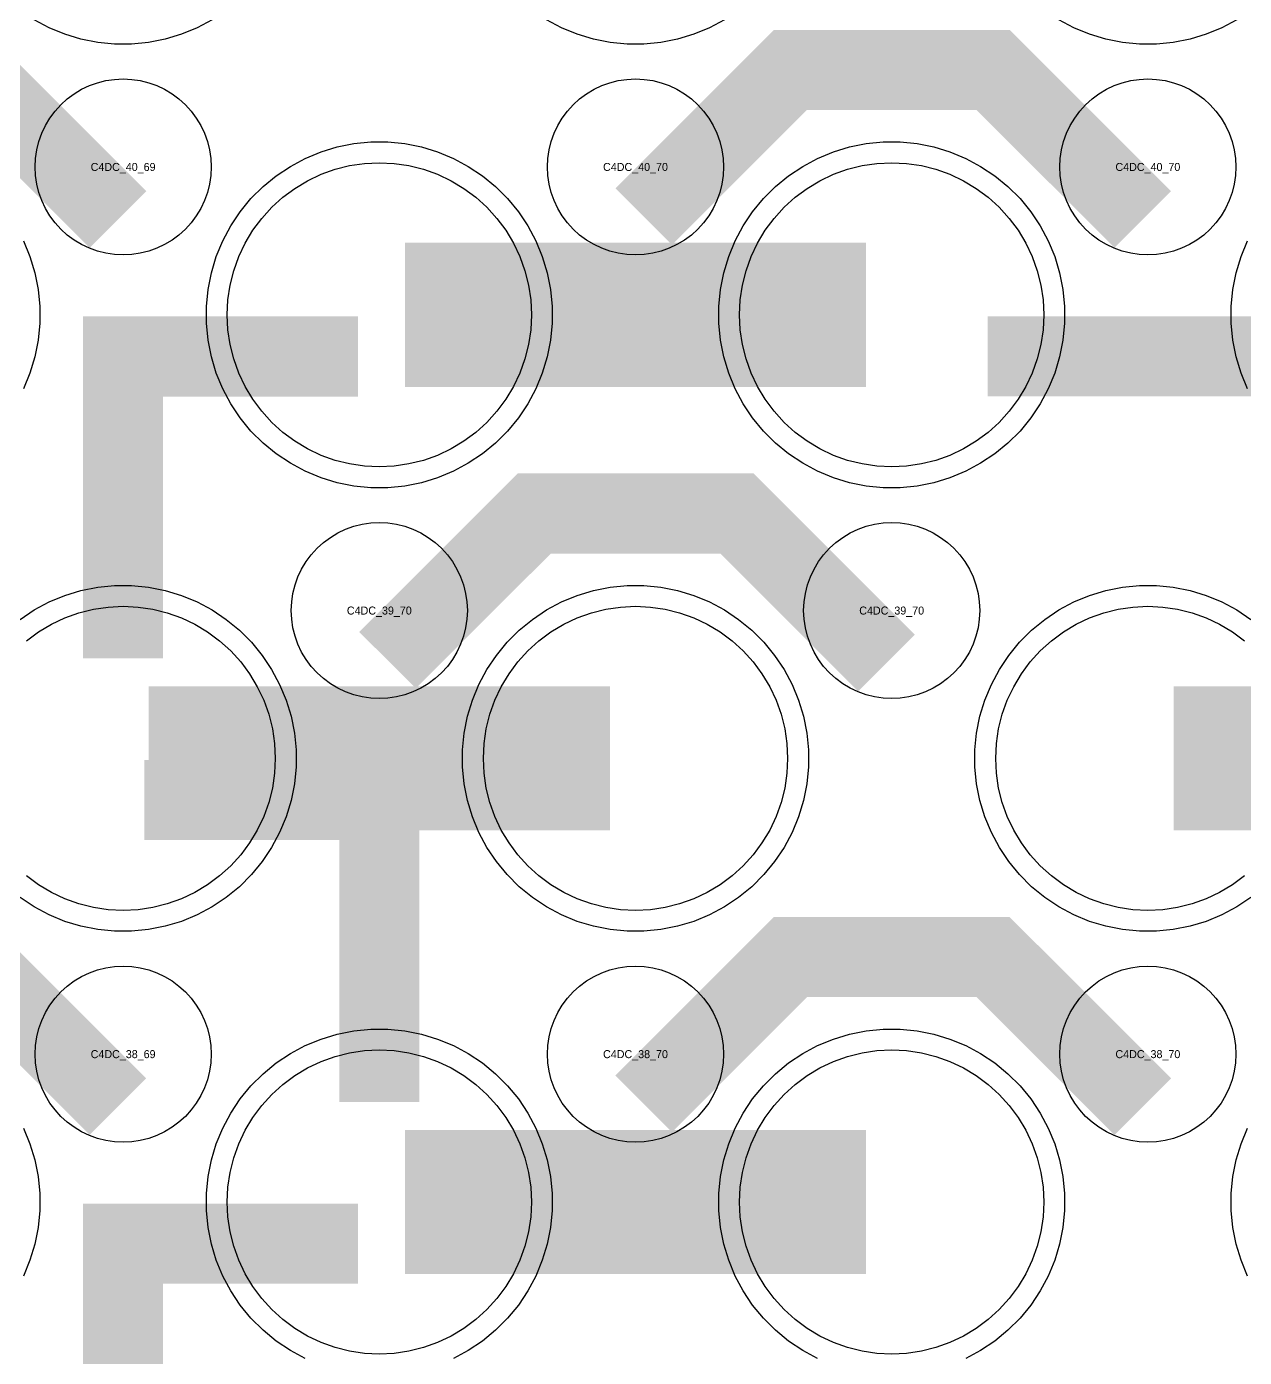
# Model space of a CAD drawing. Extents: x -11880 to 11880, y -14992 to 14992.
# Drawn here: x 10289.9 to 10670.1, y -9622.7 to -9207 of the extents above; entities that cross this region are included whole.
import ezdxf
from ezdxf.enums import TextEntityAlignment as Align

# ---------------------------------------------------------------- set-up
doc = ezdxf.new("R2010")
doc.units = 0
doc.header["$MEASUREMENT"] = 0
for name, color, linetype in [('GDS_775_DT_237', 138, 'CONTINUOUS'), ('RDL1_FS', 34, 'CONTINUOUS'), ('RDL_BS', 160, 'CONTINUOUS')]:
    doc.layers.add(name, color=color, linetype=linetype)

msp = doc.modelspace()

# ---------------------------------------------------------------- linework, layer by layer
at = {"layer": 'RDL1_FS'}
for points in [[(10400, -9344.509), (10395.343, -9344.28), (10390.732, -9343.596), (10386.209, -9342.464), (10381.819, -9340.892), (10377.605, -9338.9), (10373.605, -9336.502), (10369.86, -9333.724), (10366.406, -9330.594), (10363.276, -9327.14), (10360.498, -9323.395), (10358.1, -9319.395), (10356.108, -9315.181), (10354.536, -9310.791), (10353.404, -9306.268), (10352.72, -9301.657), (10352.491, -9297), (10352.72, -9292.343), (10353.404, -9287.732), (10354.536, -9283.209), (10356.108, -9278.819), (10358.1, -9274.605), (10360.498, -9270.605), (10363.276, -9266.86), (10366.406, -9263.406), (10369.86, -9260.276), (10373.605, -9257.498), (10377.605, -9255.1), (10381.819, -9253.108), (10386.209, -9251.536), (10390.732, -9250.404), (10395.343, -9249.72), (10400, -9249.491), (10404.657, -9249.72), (10409.268, -9250.404), (10413.791, -9251.536), (10418.181, -9253.108), (10422.395, -9255.1), (10426.395, -9257.498), (10430.14, -9260.276), (10433.594, -9263.406), (10436.724, -9266.86), (10439.502, -9270.605), (10441.9, -9274.605), (10443.892, -9278.819), (10445.464, -9283.209), (10446.596, -9287.732), (10447.28, -9292.343), (10447.509, -9297), (10447.28, -9301.657), (10446.596, -9306.268), (10445.464, -9310.791), (10443.892, -9315.181), (10441.9, -9319.395), (10439.502, -9323.395), (10436.724, -9327.14), (10433.594, -9330.594), (10430.14, -9333.724), (10426.395, -9336.502), (10422.395, -9338.9), (10418.181, -9340.892), (10413.791, -9342.464), (10409.268, -9343.596), (10404.657, -9344.28)], [(10560, -9344.509), (10555.343, -9344.28), (10550.732, -9343.596), (10546.209, -9342.464), (10541.819, -9340.892), (10537.605, -9338.9), (10533.605, -9336.502), (10529.86, -9333.724), (10526.406, -9330.594), (10523.276, -9327.14), (10520.498, -9323.395), (10518.1, -9319.395), (10516.108, -9315.181), (10514.536, -9310.791), (10513.404, -9306.268), (10512.72, -9301.657), (10512.491, -9297), (10512.72, -9292.343), (10513.404, -9287.732), (10514.536, -9283.209), (10516.108, -9278.819), (10518.1, -9274.605), (10520.498, -9270.605), (10523.276, -9266.86), (10526.406, -9263.406), (10529.86, -9260.276), (10533.605, -9257.498), (10537.605, -9255.1), (10541.819, -9253.108), (10546.209, -9251.536), (10550.732, -9250.404), (10555.343, -9249.72), (10560, -9249.491), (10564.657, -9249.72), (10569.268, -9250.404), (10573.791, -9251.536), (10578.181, -9253.108), (10582.395, -9255.1), (10586.395, -9257.498), (10590.14, -9260.276), (10593.594, -9263.406), (10596.724, -9266.86), (10599.502, -9270.605), (10601.9, -9274.605), (10603.892, -9278.819), (10605.464, -9283.209), (10606.596, -9287.732), (10607.28, -9292.343), (10607.509, -9297), (10607.28, -9301.657), (10606.596, -9306.268), (10605.464, -9310.791), (10603.892, -9315.181), (10601.9, -9319.395), (10599.502, -9323.395), (10596.724, -9327.14), (10593.594, -9330.594), (10590.14, -9333.724), (10586.395, -9336.502), (10582.395, -9338.9), (10578.181, -9340.892), (10573.791, -9342.464), (10569.268, -9343.596), (10564.657, -9344.28)], [(10480, -9483.074), (10475.343, -9482.845), (10470.732, -9482.161), (10466.209, -9481.029), (10461.819, -9479.457), (10457.605, -9477.465), (10453.605, -9475.067), (10449.86, -9472.289), (10446.406, -9469.159), (10443.276, -9465.705), (10440.498, -9461.96), (10438.1, -9457.96), (10436.108, -9453.746), (10434.536, -9449.356), (10433.404, -9444.833), (10432.72, -9440.222), (10432.491, -9435.565), (10432.72, -9430.908), (10433.404, -9426.297), (10434.536, -9421.774), (10436.108, -9417.384), (10438.1, -9413.17), (10440.498, -9409.17), (10443.276, -9405.425), (10446.406, -9401.971), (10449.86, -9398.841), (10453.605, -9396.063), (10457.605, -9393.665), (10461.819, -9391.673), (10466.209, -9390.101), (10470.732, -9388.969), (10475.343, -9388.285), (10480, -9388.056), (10484.657, -9388.285), (10489.268, -9388.969), (10493.791, -9390.101), (10498.181, -9391.673), (10502.395, -9393.665), (10506.395, -9396.063), (10510.14, -9398.841), (10513.594, -9401.971), (10516.724, -9405.425), (10519.502, -9409.17), (10521.9, -9413.17), (10523.892, -9417.384), (10525.464, -9421.774), (10526.596, -9426.297), (10527.28, -9430.908), (10527.509, -9435.565), (10527.28, -9440.222), (10526.596, -9444.833), (10525.464, -9449.356), (10523.892, -9453.746), (10521.9, -9457.96), (10519.502, -9461.96), (10516.724, -9465.705), (10513.594, -9469.159), (10510.14, -9472.289), (10506.395, -9475.067), (10502.395, -9477.465), (10498.181, -9479.457), (10493.791, -9481.029), (10489.268, -9482.161), (10484.657, -9482.845)], [(10400, -9621.639), (10395.343, -9621.41), (10390.732, -9620.726), (10386.209, -9619.594), (10381.819, -9618.022), (10377.605, -9616.03), (10373.605, -9613.632), (10369.86, -9610.854), (10366.406, -9607.724), (10363.276, -9604.27), (10360.498, -9600.525), (10358.1, -9596.525), (10356.108, -9592.311), (10354.536, -9587.921), (10353.404, -9583.398), (10352.72, -9578.787), (10352.491, -9574.13), (10352.72, -9569.473), (10353.404, -9564.862), (10354.536, -9560.339), (10356.108, -9555.949), (10358.1, -9551.735), (10360.498, -9547.735), (10363.276, -9543.99), (10366.406, -9540.536), (10369.86, -9537.406), (10373.605, -9534.628), (10377.605, -9532.23), (10381.819, -9530.238), (10386.209, -9528.666), (10390.732, -9527.534), (10395.343, -9526.85), (10400, -9526.621), (10404.657, -9526.85), (10409.268, -9527.534), (10413.791, -9528.666), (10418.181, -9530.238), (10422.395, -9532.23), (10426.395, -9534.628), (10430.14, -9537.406), (10433.594, -9540.536), (10436.724, -9543.99), (10439.502, -9547.735), (10441.9, -9551.735), (10443.892, -9555.949), (10445.464, -9560.339), (10446.596, -9564.862), (10447.28, -9569.473), (10447.509, -9574.13), (10447.28, -9578.787), (10446.596, -9583.398), (10445.464, -9587.921), (10443.892, -9592.311), (10441.9, -9596.525), (10439.502, -9600.525), (10436.724, -9604.27), (10433.594, -9607.724), (10430.14, -9610.854), (10426.395, -9613.632), (10422.395, -9616.03), (10418.181, -9618.022), (10413.791, -9619.594), (10409.268, -9620.726), (10404.657, -9621.41)], [(10560, -9621.639), (10555.343, -9621.41), (10550.732, -9620.726), (10546.209, -9619.594), (10541.819, -9618.022), (10537.605, -9616.03), (10533.605, -9613.632), (10529.86, -9610.854), (10526.406, -9607.724), (10523.276, -9604.27), (10520.498, -9600.525), (10518.1, -9596.525), (10516.108, -9592.311), (10514.536, -9587.921), (10513.404, -9583.398), (10512.72, -9578.787), (10512.491, -9574.13), (10512.72, -9569.473), (10513.404, -9564.862), (10514.536, -9560.339), (10516.108, -9555.949), (10518.1, -9551.735), (10520.498, -9547.735), (10523.276, -9543.99), (10526.406, -9540.536), (10529.86, -9537.406), (10533.605, -9534.628), (10537.605, -9532.23), (10541.819, -9530.238), (10546.209, -9528.666), (10550.732, -9527.534), (10555.343, -9526.85), (10560, -9526.621), (10564.657, -9526.85), (10569.268, -9527.534), (10573.791, -9528.666), (10578.181, -9530.238), (10582.395, -9532.23), (10586.395, -9534.628), (10590.14, -9537.406), (10593.594, -9540.536), (10596.724, -9543.99), (10599.502, -9547.735), (10601.9, -9551.735), (10603.892, -9555.949), (10605.464, -9560.339), (10606.596, -9564.862), (10607.28, -9569.473), (10607.509, -9574.13), (10607.28, -9578.787), (10606.596, -9583.398), (10605.464, -9587.921), (10603.892, -9592.311), (10601.9, -9596.525), (10599.502, -9600.525), (10596.724, -9604.27), (10593.594, -9607.724), (10590.14, -9610.854), (10586.395, -9613.632), (10582.395, -9616.03), (10578.181, -9618.022), (10573.791, -9619.594), (10569.268, -9620.726), (10564.657, -9621.41)]]:
    msp.add_lwpolyline(points, close=True, dxfattribs=at)
for points in [[(10408.002, -9297, 45, 45, 0), (10480.002, -9297, 45, 45, 0)], [(10480.002, -9297, 45, 45, 0), (10552.002, -9297, 45, 45, 0)], [(10328.002, -9435.565, 45, 45, 0), (10400.002, -9435.565, 45, 45, 0)], [(10400.002, -9435.565, 45, 45, 0), (10472.002, -9435.565, 45, 45, 0)], [(10408.002, -9574.13, 45, 45, 0), (10480.002, -9574.13, 45, 45, 0)], [(10480.002, -9574.13, 45, 45, 0), (10552.002, -9574.13, 45, 45, 0)]]:
    msp.add_lwpolyline(points, format="xyseb", dxfattribs=at)
msp.add_lwpolyline([(10289.86, -9398.841), (10293.605, -9396.063), (10297.605, -9393.665), (10301.819, -9391.673), (10306.209, -9390.101), (10310.732, -9388.969), (10315.343, -9388.285), (10320, -9388.056), (10324.657, -9388.285), (10329.268, -9388.969), (10333.791, -9390.101), (10338.181, -9391.673), (10342.395, -9393.665), (10346.395, -9396.063), (10350.14, -9398.841), (10353.594, -9401.971), (10356.724, -9405.425), (10359.502, -9409.17), (10361.9, -9413.17), (10363.892, -9417.384), (10365.464, -9421.774), (10366.596, -9426.297), (10367.28, -9430.908), (10367.509, -9435.565), (10367.28, -9440.222), (10366.596, -9444.833), (10365.464, -9449.356), (10363.892, -9453.746), (10361.9, -9457.96), (10359.502, -9461.96), (10356.724, -9465.705), (10353.594, -9469.159), (10350.14, -9472.289), (10346.395, -9475.067), (10342.395, -9477.465), (10338.181, -9479.457), (10333.791, -9481.029), (10329.268, -9482.161), (10324.657, -9482.845), (10320, -9483.074), (10315.343, -9482.845), (10310.732, -9482.161), (10306.209, -9481.029), (10301.819, -9479.457), (10297.605, -9477.465), (10293.605, -9475.067), (10289.86, -9472.289)], dxfattribs=at)
at = {"layer": 'RDL1_FS', "color": 241, "true_color": 0xf7abae}
msp.add_lwpolyline([(10670.14, -9472.289), (10666.395, -9475.067), (10662.395, -9477.465), (10658.181, -9479.457), (10653.791, -9481.029), (10649.268, -9482.161), (10644.657, -9482.845), (10640, -9483.074), (10635.343, -9482.845), (10630.732, -9482.161), (10626.209, -9481.029), (10621.819, -9479.457), (10617.605, -9477.465), (10613.605, -9475.067), (10609.86, -9472.289), (10606.406, -9469.159), (10603.276, -9465.705), (10600.498, -9461.96), (10598.1, -9457.96), (10596.108, -9453.746), (10594.536, -9449.356), (10593.404, -9444.833), (10592.72, -9440.222), (10592.491, -9435.565), (10592.72, -9430.908), (10593.404, -9426.297), (10594.536, -9421.774), (10596.108, -9417.384), (10598.1, -9413.17), (10600.498, -9409.17), (10603.276, -9405.425), (10606.406, -9401.971), (10609.86, -9398.841), (10613.605, -9396.063), (10617.605, -9393.665), (10621.819, -9391.673), (10626.209, -9390.101), (10630.732, -9388.969), (10635.343, -9388.285), (10640, -9388.056), (10644.657, -9388.285), (10649.268, -9388.969), (10653.791, -9390.101), (10658.181, -9391.673), (10662.395, -9393.665), (10666.395, -9396.063), (10670.14, -9398.841)], dxfattribs=at)
msp.add_lwpolyline([(10648.002, -9435.565, 45, 45, 0), (10720.002, -9435.565, 45, 45, 0)], format="xyseb", dxfattribs=at)
at = {"layer": 'RDL_BS'}
for points in [[(10347.777, -9204.818), (10343.115, -9207.31), (10338.205, -9209.341), (10333.165, -9210.872), (10327.938, -9211.918), (10322.644, -9212.435), (10317.356, -9212.435), (10312.062, -9211.918), (10306.835, -9210.872), (10301.795, -9209.341), (10296.885, -9207.31), (10292.223, -9204.818)], [(10507.777, -9204.818), (10503.115, -9207.31), (10498.205, -9209.341), (10493.165, -9210.872), (10487.938, -9211.918), (10482.644, -9212.435), (10477.356, -9212.435), (10472.062, -9211.918), (10466.835, -9210.872), (10461.795, -9209.341), (10456.885, -9207.31), (10452.223, -9204.818)], [(10667.777, -9204.818), (10663.115, -9207.31), (10658.205, -9209.341), (10653.165, -9210.872), (10647.938, -9211.918), (10642.644, -9212.435), (10637.356, -9212.435), (10632.062, -9211.918), (10626.835, -9210.872), (10621.795, -9209.341), (10616.885, -9207.31), (10612.223, -9204.818)], [(10288.875, -9273.885), (10290.906, -9278.795), (10292.437, -9283.835), (10293.483, -9289.062), (10294, -9294.356), (10294, -9299.644), (10293.483, -9304.938), (10292.437, -9310.165), (10290.906, -9315.205), (10288.875, -9320.115)], [(10671.125, -9320.115), (10669.094, -9315.205), (10667.563, -9310.165), (10666.517, -9304.938), (10666, -9299.644), (10666, -9294.356), (10666.517, -9289.062), (10667.563, -9283.835), (10669.094, -9278.795), (10671.125, -9273.885)], [(10287.809, -9392.129), (10292.223, -9389.182), (10296.885, -9386.69), (10301.795, -9384.659), (10306.835, -9383.128), (10312.062, -9382.082), (10317.356, -9381.565), (10322.644, -9381.565), (10327.938, -9382.082), (10333.165, -9383.128), (10338.205, -9384.659), (10343.115, -9386.69), (10347.777, -9389.182), (10352.191, -9392.129), (10356.292, -9395.491), (10360.074, -9399.273), (10363.436, -9403.374), (10366.383, -9407.788), (10368.875, -9412.45), (10370.906, -9417.36), (10372.437, -9422.4), (10373.483, -9427.627), (10374, -9432.921), (10374, -9438.209), (10373.483, -9443.503), (10372.437, -9448.73), (10370.906, -9453.77), (10368.875, -9458.68), (10366.383, -9463.342), (10363.436, -9467.756), (10360.074, -9471.857), (10356.292, -9475.639), (10352.191, -9479.001), (10347.777, -9481.948), (10343.115, -9484.44), (10338.205, -9486.471), (10333.165, -9488.002), (10327.938, -9489.048), (10322.644, -9489.565), (10317.356, -9489.565), (10312.062, -9489.048), (10306.835, -9488.002), (10301.795, -9486.471), (10296.885, -9484.44), (10292.223, -9481.948), (10287.809, -9479.001)], [(10376.885, -9623.005), (10372.223, -9620.513), (10367.809, -9617.566), (10363.708, -9614.204), (10359.926, -9610.422), (10356.564, -9606.321), (10353.617, -9601.907), (10351.125, -9597.245), (10349.094, -9592.335), (10347.563, -9587.295), (10346.517, -9582.068), (10346, -9576.774), (10346, -9571.486), (10346.517, -9566.192), (10347.563, -9560.965), (10349.094, -9555.925), (10351.125, -9551.015), (10353.617, -9546.353), (10356.564, -9541.939), (10359.926, -9537.838), (10363.708, -9534.056), (10367.809, -9530.694), (10372.223, -9527.747), (10376.885, -9525.255), (10381.795, -9523.224), (10386.835, -9521.693), (10392.062, -9520.647), (10397.356, -9520.13), (10402.644, -9520.13), (10407.938, -9520.647), (10413.165, -9521.693), (10418.205, -9523.224), (10423.115, -9525.255), (10427.777, -9527.747), (10432.191, -9530.694), (10436.292, -9534.056), (10440.074, -9537.838), (10443.436, -9541.939), (10446.383, -9546.353), (10448.875, -9551.015), (10450.906, -9555.925), (10452.437, -9560.965), (10453.483, -9566.192), (10454, -9571.486), (10454, -9576.774), (10453.483, -9582.068), (10452.437, -9587.295), (10450.906, -9592.335), (10448.875, -9597.245), (10446.383, -9601.907), (10443.436, -9606.321), (10440.074, -9610.422), (10436.292, -9614.204), (10432.191, -9617.566), (10427.777, -9620.513), (10423.115, -9623.005)], [(10536.885, -9623.005), (10532.223, -9620.513), (10527.809, -9617.566), (10523.708, -9614.204), (10519.926, -9610.422), (10516.564, -9606.321), (10513.617, -9601.907), (10511.125, -9597.245), (10509.094, -9592.335), (10507.563, -9587.295), (10506.517, -9582.068), (10506, -9576.774), (10506, -9571.486), (10506.517, -9566.192), (10507.563, -9560.965), (10509.094, -9555.925), (10511.125, -9551.015), (10513.617, -9546.353), (10516.564, -9541.939), (10519.926, -9537.838), (10523.708, -9534.056), (10527.809, -9530.694), (10532.223, -9527.747), (10536.885, -9525.255), (10541.795, -9523.224), (10546.835, -9521.693), (10552.062, -9520.647), (10557.356, -9520.13), (10562.644, -9520.13), (10567.938, -9520.647), (10573.165, -9521.693), (10578.205, -9523.224), (10583.115, -9525.255), (10587.777, -9527.747), (10592.191, -9530.694), (10596.292, -9534.056), (10600.074, -9537.838), (10603.436, -9541.939), (10606.383, -9546.353), (10608.875, -9551.015), (10610.906, -9555.925), (10612.437, -9560.965), (10613.483, -9566.192), (10614, -9571.486), (10614, -9576.774), (10613.483, -9582.068), (10612.437, -9587.295), (10610.906, -9592.335), (10608.875, -9597.245), (10606.383, -9601.907), (10603.436, -9606.321), (10600.074, -9610.422), (10596.292, -9614.204), (10592.191, -9617.566), (10587.777, -9620.513), (10583.115, -9623.005)], [(10288.875, -9551.015), (10290.906, -9555.925), (10292.437, -9560.965), (10293.483, -9566.192), (10294, -9571.486), (10294, -9576.774), (10293.483, -9582.068), (10292.437, -9587.295), (10290.906, -9592.335), (10288.875, -9597.245)]]:
    msp.add_lwpolyline(points, dxfattribs=at)
for points in [[(10318.401, -9267.213, 25, 25, 0), (10271.687, -9220.499, 25, 25, 0), (10241.929, -9220.499, 25, 25, 0)], [(10482.562, -9266.314, 25, 25, 0), (10528.377, -9220.499, 25, 25, 0), (10561.93, -9220.499, 25, 25, 0)], [(10638.401, -9267.213, 25, 25, 0), (10591.687, -9220.499, 25, 25, 0), (10561.929, -9220.499, 25, 25, 0)], [(10320, -9404.3, 25, 25, 0), (10320, -9297.523, 25, 25, 0)], [(10320, -9404.3, 25, 25, 0), (10320, -9297.523, 25, 25, 0)], [(10307.5, -9310.023, 25, 25, 0), (10372.167, -9310.023, 25, 25, 0)], [(10307.5, -9310.023, 25, 25, 0), (10393.333, -9310.023, 25, 25, 0)], [(10590.016, -9310.013, 25, 25, 0), (10699.281, -9310.013, 25, 25, 0)], [(10402.562, -9404.879, 25, 25, 0), (10448.377, -9359.064, 25, 25, 0), (10481.93, -9359.064, 25, 25, 0)], [(10558.401, -9405.778, 25, 25, 0), (10511.687, -9359.064, 25, 25, 0), (10481.929, -9359.064, 25, 25, 0)], [(10400, -9542.865, 25, 25, 0), (10400, -9436.088, 25, 25, 0)], [(10400, -9542.865, 25, 25, 0), (10400, -9436.088, 25, 25, 0)], [(10412.5, -9448.588, 25, 25, 0), (10326.667, -9448.588, 25, 25, 0)], [(10412.5, -9448.588, 25, 25, 0), (10347.833, -9448.588, 25, 25, 0)], [(10318.401, -9544.343, 25, 25, 0), (10271.687, -9497.629, 25, 25, 0), (10241.929, -9497.629, 25, 25, 0)], [(10482.562, -9543.444, 25, 25, 0), (10528.377, -9497.629, 25, 25, 0), (10561.93, -9497.629, 25, 25, 0)], [(10638.401, -9544.343, 25, 25, 0), (10591.687, -9497.629, 25, 25, 0), (10561.929, -9497.629, 25, 25, 0)], [(10320, -9681.43, 25, 25, 0), (10320, -9574.653, 25, 25, 0)], [(10320, -9681.43, 25, 25, 0), (10320, -9574.653, 25, 25, 0)], [(10307.5, -9587.153, 25, 25, 0), (10372.167, -9587.153, 25, 25, 0)], [(10307.5, -9587.153, 25, 25, 0), (10393.333, -9587.153, 25, 25, 0)]]:
    msp.add_lwpolyline(points, format="xyseb", dxfattribs=at)
for points in [[(10320, -9278.306), (10317.307, -9278.174), (10314.635, -9277.778), (10312.016, -9277.121), (10309.481, -9276.214), (10307.044, -9275.062), (10304.72, -9273.669), (10302.557, -9272.066), (10300.558, -9270.254), (10298.746, -9268.255), (10297.143, -9266.092), (10295.75, -9263.768), (10294.598, -9261.331), (10293.691, -9258.796), (10293.034, -9256.177), (10292.638, -9253.505), (10292.506, -9250.812), (10292.638, -9248.119), (10293.034, -9245.447), (10293.691, -9242.828), (10294.598, -9240.293), (10295.75, -9237.856), (10297.143, -9235.532), (10298.746, -9233.369), (10300.558, -9231.37), (10302.557, -9229.558), (10304.72, -9227.955), (10307.044, -9226.562), (10309.481, -9225.41), (10312.016, -9224.503), (10314.635, -9223.846), (10317.307, -9223.45), (10320, -9223.318), (10322.693, -9223.45), (10325.365, -9223.846), (10327.984, -9224.503), (10330.519, -9225.41), (10332.956, -9226.562), (10335.28, -9227.955), (10337.443, -9229.558), (10339.442, -9231.37), (10341.254, -9233.369), (10342.857, -9235.532), (10344.25, -9237.856), (10345.402, -9240.293), (10346.309, -9242.828), (10346.966, -9245.447), (10347.362, -9248.119), (10347.494, -9250.812), (10347.362, -9253.505), (10346.966, -9256.177), (10346.309, -9258.796), (10345.402, -9261.331), (10344.25, -9263.768), (10342.857, -9266.092), (10341.254, -9268.255), (10339.442, -9270.254), (10337.443, -9272.066), (10335.28, -9273.669), (10332.956, -9275.062), (10330.519, -9276.214), (10327.984, -9277.121), (10325.365, -9277.778), (10322.693, -9278.174)], [(10480, -9278.306), (10477.307, -9278.174), (10474.635, -9277.778), (10472.016, -9277.121), (10469.481, -9276.214), (10467.044, -9275.062), (10464.72, -9273.669), (10462.557, -9272.066), (10460.558, -9270.254), (10458.746, -9268.255), (10457.143, -9266.092), (10455.75, -9263.768), (10454.598, -9261.331), (10453.691, -9258.796), (10453.034, -9256.177), (10452.638, -9253.505), (10452.506, -9250.812), (10452.638, -9248.119), (10453.034, -9245.447), (10453.691, -9242.828), (10454.598, -9240.293), (10455.75, -9237.856), (10457.143, -9235.532), (10458.746, -9233.369), (10460.558, -9231.37), (10462.557, -9229.558), (10464.72, -9227.955), (10467.044, -9226.562), (10469.481, -9225.41), (10472.016, -9224.503), (10474.635, -9223.846), (10477.307, -9223.45), (10480, -9223.318), (10482.693, -9223.45), (10485.365, -9223.846), (10487.984, -9224.503), (10490.519, -9225.41), (10492.956, -9226.562), (10495.28, -9227.955), (10497.443, -9229.558), (10499.442, -9231.37), (10501.254, -9233.369), (10502.857, -9235.532), (10504.25, -9237.856), (10505.402, -9240.293), (10506.309, -9242.828), (10506.966, -9245.447), (10507.362, -9248.119), (10507.494, -9250.812), (10507.362, -9253.505), (10506.966, -9256.177), (10506.309, -9258.796), (10505.402, -9261.331), (10504.25, -9263.768), (10502.857, -9266.092), (10501.254, -9268.255), (10499.442, -9270.254), (10497.443, -9272.066), (10495.28, -9273.669), (10492.956, -9275.062), (10490.519, -9276.214), (10487.984, -9277.121), (10485.365, -9277.778), (10482.693, -9278.174)], [(10640, -9278.306), (10637.307, -9278.174), (10634.635, -9277.778), (10632.016, -9277.121), (10629.481, -9276.214), (10627.044, -9275.062), (10624.72, -9273.669), (10622.557, -9272.066), (10620.558, -9270.254), (10618.746, -9268.255), (10617.143, -9266.092), (10615.75, -9263.768), (10614.598, -9261.331), (10613.691, -9258.796), (10613.034, -9256.177), (10612.638, -9253.505), (10612.506, -9250.812), (10612.638, -9248.119), (10613.034, -9245.447), (10613.691, -9242.828), (10614.598, -9240.293), (10615.75, -9237.856), (10617.143, -9235.532), (10618.746, -9233.369), (10620.558, -9231.37), (10622.557, -9229.558), (10624.72, -9227.955), (10627.044, -9226.562), (10629.481, -9225.41), (10632.016, -9224.503), (10634.635, -9223.846), (10637.307, -9223.45), (10640, -9223.318), (10642.693, -9223.45), (10645.365, -9223.846), (10647.984, -9224.503), (10650.519, -9225.41), (10652.956, -9226.562), (10655.28, -9227.955), (10657.443, -9229.558), (10659.442, -9231.37), (10661.254, -9233.369), (10662.857, -9235.532), (10664.25, -9237.856), (10665.402, -9240.293), (10666.309, -9242.828), (10666.966, -9245.447), (10667.362, -9248.119), (10667.494, -9250.812), (10667.362, -9253.505), (10666.966, -9256.177), (10666.309, -9258.796), (10665.402, -9261.331), (10664.25, -9263.768), (10662.857, -9266.092), (10661.254, -9268.255), (10659.442, -9270.254), (10657.443, -9272.066), (10655.28, -9273.669), (10652.956, -9275.062), (10650.519, -9276.214), (10647.984, -9277.121), (10645.365, -9277.778), (10642.693, -9278.174)], [(10397.356, -9351), (10392.062, -9350.483), (10386.835, -9349.437), (10381.795, -9347.906), (10376.885, -9345.875), (10372.223, -9343.383), (10367.809, -9340.436), (10363.708, -9337.074), (10359.926, -9333.292), (10356.564, -9329.191), (10353.617, -9324.777), (10351.125, -9320.115), (10349.094, -9315.205), (10347.563, -9310.165), (10346.517, -9304.938), (10346, -9299.644), (10346, -9294.356), (10346.517, -9289.062), (10347.563, -9283.835), (10349.094, -9278.795), (10351.125, -9273.885), (10353.617, -9269.223), (10356.564, -9264.809), (10359.926, -9260.708), (10363.708, -9256.926), (10367.809, -9253.564), (10372.223, -9250.617), (10376.885, -9248.125), (10381.795, -9246.094), (10386.835, -9244.563), (10392.062, -9243.517), (10397.356, -9243), (10402.644, -9243), (10407.938, -9243.517), (10413.165, -9244.563), (10418.205, -9246.094), (10423.115, -9248.125), (10427.777, -9250.617), (10432.191, -9253.564), (10436.292, -9256.926), (10440.074, -9260.708), (10443.436, -9264.809), (10446.383, -9269.223), (10448.875, -9273.885), (10450.906, -9278.795), (10452.437, -9283.835), (10453.483, -9289.062), (10454, -9294.356), (10454, -9299.644), (10453.483, -9304.938), (10452.437, -9310.165), (10450.906, -9315.205), (10448.875, -9320.115), (10446.383, -9324.777), (10443.436, -9329.191), (10440.074, -9333.292), (10436.292, -9337.074), (10432.191, -9340.436), (10427.777, -9343.383), (10423.115, -9345.875), (10418.205, -9347.906), (10413.165, -9349.437), (10407.938, -9350.483), (10402.644, -9351)], [(10557.356, -9351), (10552.062, -9350.483), (10546.835, -9349.437), (10541.795, -9347.906), (10536.885, -9345.875), (10532.223, -9343.383), (10527.809, -9340.436), (10523.708, -9337.074), (10519.926, -9333.292), (10516.564, -9329.191), (10513.617, -9324.777), (10511.125, -9320.115), (10509.094, -9315.205), (10507.563, -9310.165), (10506.517, -9304.938), (10506, -9299.644), (10506, -9294.356), (10506.517, -9289.062), (10507.563, -9283.835), (10509.094, -9278.795), (10511.125, -9273.885), (10513.617, -9269.223), (10516.564, -9264.809), (10519.926, -9260.708), (10523.708, -9256.926), (10527.809, -9253.564), (10532.223, -9250.617), (10536.885, -9248.125), (10541.795, -9246.094), (10546.835, -9244.563), (10552.062, -9243.517), (10557.356, -9243), (10562.644, -9243), (10567.938, -9243.517), (10573.165, -9244.563), (10578.205, -9246.094), (10583.115, -9248.125), (10587.777, -9250.617), (10592.191, -9253.564), (10596.292, -9256.926), (10600.074, -9260.708), (10603.436, -9264.809), (10606.383, -9269.223), (10608.875, -9273.885), (10610.906, -9278.795), (10612.437, -9283.835), (10613.483, -9289.062), (10614, -9294.356), (10614, -9299.644), (10613.483, -9304.938), (10612.437, -9310.165), (10610.906, -9315.205), (10608.875, -9320.115), (10606.383, -9324.777), (10603.436, -9329.191), (10600.074, -9333.292), (10596.292, -9337.074), (10592.191, -9340.436), (10587.777, -9343.383), (10583.115, -9345.875), (10578.205, -9347.906), (10573.165, -9349.437), (10567.938, -9350.483), (10562.644, -9351)], [(10400, -9416.871), (10397.307, -9416.739), (10394.635, -9416.343), (10392.016, -9415.686), (10389.481, -9414.779), (10387.044, -9413.627), (10384.72, -9412.234), (10382.557, -9410.631), (10380.558, -9408.819), (10378.746, -9406.82), (10377.143, -9404.657), (10375.75, -9402.333), (10374.598, -9399.896), (10373.691, -9397.361), (10373.034, -9394.742), (10372.638, -9392.07), (10372.506, -9389.377), (10372.638, -9386.684), (10373.034, -9384.012), (10373.691, -9381.393), (10374.598, -9378.858), (10375.75, -9376.421), (10377.143, -9374.097), (10378.746, -9371.934), (10380.558, -9369.935), (10382.557, -9368.123), (10384.72, -9366.52), (10387.044, -9365.127), (10389.481, -9363.975), (10392.016, -9363.068), (10394.635, -9362.411), (10397.307, -9362.015), (10400, -9361.883), (10402.693, -9362.015), (10405.365, -9362.411), (10407.984, -9363.068), (10410.519, -9363.975), (10412.956, -9365.127), (10415.28, -9366.52), (10417.443, -9368.123), (10419.442, -9369.935), (10421.254, -9371.934), (10422.857, -9374.097), (10424.25, -9376.421), (10425.402, -9378.858), (10426.309, -9381.393), (10426.966, -9384.012), (10427.362, -9386.684), (10427.494, -9389.377), (10427.362, -9392.07), (10426.966, -9394.742), (10426.309, -9397.361), (10425.402, -9399.896), (10424.25, -9402.333), (10422.857, -9404.657), (10421.254, -9406.82), (10419.442, -9408.819), (10417.443, -9410.631), (10415.28, -9412.234), (10412.956, -9413.627), (10410.519, -9414.779), (10407.984, -9415.686), (10405.365, -9416.343), (10402.693, -9416.739)], [(10560, -9416.871), (10557.307, -9416.739), (10554.635, -9416.343), (10552.016, -9415.686), (10549.481, -9414.779), (10547.044, -9413.627), (10544.72, -9412.234), (10542.557, -9410.631), (10540.558, -9408.819), (10538.746, -9406.82), (10537.143, -9404.657), (10535.75, -9402.333), (10534.598, -9399.896), (10533.691, -9397.361), (10533.034, -9394.742), (10532.638, -9392.07), (10532.506, -9389.377), (10532.638, -9386.684), (10533.034, -9384.012), (10533.691, -9381.393), (10534.598, -9378.858), (10535.75, -9376.421), (10537.143, -9374.097), (10538.746, -9371.934), (10540.558, -9369.935), (10542.557, -9368.123), (10544.72, -9366.52), (10547.044, -9365.127), (10549.481, -9363.975), (10552.016, -9363.068), (10554.635, -9362.411), (10557.307, -9362.015), (10560, -9361.883), (10562.693, -9362.015), (10565.365, -9362.411), (10567.984, -9363.068), (10570.519, -9363.975), (10572.956, -9365.127), (10575.28, -9366.52), (10577.443, -9368.123), (10579.442, -9369.935), (10581.254, -9371.934), (10582.857, -9374.097), (10584.25, -9376.421), (10585.402, -9378.858), (10586.309, -9381.393), (10586.966, -9384.012), (10587.362, -9386.684), (10587.494, -9389.377), (10587.362, -9392.07), (10586.966, -9394.742), (10586.309, -9397.361), (10585.402, -9399.896), (10584.25, -9402.333), (10582.857, -9404.657), (10581.254, -9406.82), (10579.442, -9408.819), (10577.443, -9410.631), (10575.28, -9412.234), (10572.956, -9413.627), (10570.519, -9414.779), (10567.984, -9415.686), (10565.365, -9416.343), (10562.693, -9416.739)], [(10477.356, -9489.565), (10472.062, -9489.048), (10466.835, -9488.002), (10461.795, -9486.471), (10456.885, -9484.44), (10452.223, -9481.948), (10447.809, -9479.001), (10443.708, -9475.639), (10439.926, -9471.857), (10436.564, -9467.756), (10433.617, -9463.342), (10431.125, -9458.68), (10429.094, -9453.77), (10427.563, -9448.73), (10426.517, -9443.503), (10426, -9438.209), (10426, -9432.921), (10426.517, -9427.627), (10427.563, -9422.4), (10429.094, -9417.36), (10431.125, -9412.45), (10433.617, -9407.788), (10436.564, -9403.374), (10439.926, -9399.273), (10443.708, -9395.491), (10447.809, -9392.129), (10452.223, -9389.182), (10456.885, -9386.69), (10461.795, -9384.659), (10466.835, -9383.128), (10472.062, -9382.082), (10477.356, -9381.565), (10482.644, -9381.565), (10487.938, -9382.082), (10493.165, -9383.128), (10498.205, -9384.659), (10503.115, -9386.69), (10507.777, -9389.182), (10512.191, -9392.129), (10516.292, -9395.491), (10520.074, -9399.273), (10523.436, -9403.374), (10526.383, -9407.788), (10528.875, -9412.45), (10530.906, -9417.36), (10532.437, -9422.4), (10533.483, -9427.627), (10534, -9432.921), (10534, -9438.209), (10533.483, -9443.503), (10532.437, -9448.73), (10530.906, -9453.77), (10528.875, -9458.68), (10526.383, -9463.342), (10523.436, -9467.756), (10520.074, -9471.857), (10516.292, -9475.639), (10512.191, -9479.001), (10507.777, -9481.948), (10503.115, -9484.44), (10498.205, -9486.471), (10493.165, -9488.002), (10487.938, -9489.048), (10482.644, -9489.565)], [(10320, -9555.436), (10317.307, -9555.304), (10314.635, -9554.908), (10312.016, -9554.251), (10309.481, -9553.344), (10307.044, -9552.192), (10304.72, -9550.799), (10302.557, -9549.196), (10300.558, -9547.384), (10298.746, -9545.385), (10297.143, -9543.222), (10295.75, -9540.898), (10294.598, -9538.461), (10293.691, -9535.926), (10293.034, -9533.307), (10292.638, -9530.635), (10292.506, -9527.942), (10292.638, -9525.249), (10293.034, -9522.577), (10293.691, -9519.958), (10294.598, -9517.423), (10295.75, -9514.986), (10297.143, -9512.662), (10298.746, -9510.499), (10300.558, -9508.5), (10302.557, -9506.688), (10304.72, -9505.085), (10307.044, -9503.692), (10309.481, -9502.54), (10312.016, -9501.633), (10314.635, -9500.976), (10317.307, -9500.58), (10320, -9500.448), (10322.693, -9500.58), (10325.365, -9500.976), (10327.984, -9501.633), (10330.519, -9502.54), (10332.956, -9503.692), (10335.28, -9505.085), (10337.443, -9506.688), (10339.442, -9508.5), (10341.254, -9510.499), (10342.857, -9512.662), (10344.25, -9514.986), (10345.402, -9517.423), (10346.309, -9519.958), (10346.966, -9522.577), (10347.362, -9525.249), (10347.494, -9527.942), (10347.362, -9530.635), (10346.966, -9533.307), (10346.309, -9535.926), (10345.402, -9538.461), (10344.25, -9540.898), (10342.857, -9543.222), (10341.254, -9545.385), (10339.442, -9547.384), (10337.443, -9549.196), (10335.28, -9550.799), (10332.956, -9552.192), (10330.519, -9553.344), (10327.984, -9554.251), (10325.365, -9554.908), (10322.693, -9555.304)], [(10480, -9555.436), (10477.307, -9555.304), (10474.635, -9554.908), (10472.016, -9554.251), (10469.481, -9553.344), (10467.044, -9552.192), (10464.72, -9550.799), (10462.557, -9549.196), (10460.558, -9547.384), (10458.746, -9545.385), (10457.143, -9543.222), (10455.75, -9540.898), (10454.598, -9538.461), (10453.691, -9535.926), (10453.034, -9533.307), (10452.638, -9530.635), (10452.506, -9527.942), (10452.638, -9525.249), (10453.034, -9522.577), (10453.691, -9519.958), (10454.598, -9517.423), (10455.75, -9514.986), (10457.143, -9512.662), (10458.746, -9510.499), (10460.558, -9508.5), (10462.557, -9506.688), (10464.72, -9505.085), (10467.044, -9503.692), (10469.481, -9502.54), (10472.016, -9501.633), (10474.635, -9500.976), (10477.307, -9500.58), (10480, -9500.448), (10482.693, -9500.58), (10485.365, -9500.976), (10487.984, -9501.633), (10490.519, -9502.54), (10492.956, -9503.692), (10495.28, -9505.085), (10497.443, -9506.688), (10499.442, -9508.5), (10501.254, -9510.499), (10502.857, -9512.662), (10504.25, -9514.986), (10505.402, -9517.423), (10506.309, -9519.958), (10506.966, -9522.577), (10507.362, -9525.249), (10507.494, -9527.942), (10507.362, -9530.635), (10506.966, -9533.307), (10506.309, -9535.926), (10505.402, -9538.461), (10504.25, -9540.898), (10502.857, -9543.222), (10501.254, -9545.385), (10499.442, -9547.384), (10497.443, -9549.196), (10495.28, -9550.799), (10492.956, -9552.192), (10490.519, -9553.344), (10487.984, -9554.251), (10485.365, -9554.908), (10482.693, -9555.304)], [(10640, -9555.436), (10637.307, -9555.304), (10634.635, -9554.908), (10632.016, -9554.251), (10629.481, -9553.344), (10627.044, -9552.192), (10624.72, -9550.799), (10622.557, -9549.196), (10620.558, -9547.384), (10618.746, -9545.385), (10617.143, -9543.222), (10615.75, -9540.898), (10614.598, -9538.461), (10613.691, -9535.926), (10613.034, -9533.307), (10612.638, -9530.635), (10612.506, -9527.942), (10612.638, -9525.249), (10613.034, -9522.577), (10613.691, -9519.958), (10614.598, -9517.423), (10615.75, -9514.986), (10617.143, -9512.662), (10618.746, -9510.499), (10620.558, -9508.5), (10622.557, -9506.688), (10624.72, -9505.085), (10627.044, -9503.692), (10629.481, -9502.54), (10632.016, -9501.633), (10634.635, -9500.976), (10637.307, -9500.58), (10640, -9500.448), (10642.693, -9500.58), (10645.365, -9500.976), (10647.984, -9501.633), (10650.519, -9502.54), (10652.956, -9503.692), (10655.28, -9505.085), (10657.443, -9506.688), (10659.442, -9508.5), (10661.254, -9510.499), (10662.857, -9512.662), (10664.25, -9514.986), (10665.402, -9517.423), (10666.309, -9519.958), (10666.966, -9522.577), (10667.362, -9525.249), (10667.494, -9527.942), (10667.362, -9530.635), (10666.966, -9533.307), (10666.309, -9535.926), (10665.402, -9538.461), (10664.25, -9540.898), (10662.857, -9543.222), (10661.254, -9545.385), (10659.442, -9547.384), (10657.443, -9549.196), (10655.28, -9550.799), (10652.956, -9552.192), (10650.519, -9553.344), (10647.984, -9554.251), (10645.365, -9554.908), (10642.693, -9555.304)]]:
    msp.add_lwpolyline(points, close=True, dxfattribs=at)
at = {"layer": 'RDL_BS', "color": 241, "true_color": 0xf7abae}
for points in [[(10672.191, -9479.001), (10667.777, -9481.948), (10663.115, -9484.44), (10658.205, -9486.471), (10653.165, -9488.002), (10647.938, -9489.048), (10642.644, -9489.565), (10637.356, -9489.565), (10632.062, -9489.048), (10626.835, -9488.002), (10621.795, -9486.471), (10616.885, -9484.44), (10612.223, -9481.948), (10607.809, -9479.001), (10603.708, -9475.639), (10599.926, -9471.857), (10596.564, -9467.756), (10593.617, -9463.342), (10591.125, -9458.68), (10589.094, -9453.77), (10587.563, -9448.73), (10586.517, -9443.503), (10586, -9438.209), (10586, -9432.921), (10586.517, -9427.627), (10587.563, -9422.4), (10589.094, -9417.36), (10591.125, -9412.45), (10593.617, -9407.788), (10596.564, -9403.374), (10599.926, -9399.273), (10603.708, -9395.491), (10607.809, -9392.129), (10612.223, -9389.182), (10616.885, -9386.69), (10621.795, -9384.659), (10626.835, -9383.128), (10632.062, -9382.082), (10637.356, -9381.565), (10642.644, -9381.565), (10647.938, -9382.082), (10653.165, -9383.128), (10658.205, -9384.659), (10663.115, -9386.69), (10667.777, -9389.182), (10672.191, -9392.129)], [(10671.125, -9597.245), (10669.094, -9592.335), (10667.563, -9587.295), (10666.517, -9582.068), (10666, -9576.774), (10666, -9571.486), (10666.517, -9566.192), (10667.563, -9560.965), (10669.094, -9555.925), (10671.125, -9551.015)]]:
    msp.add_lwpolyline(points, dxfattribs=at)

# ---------------------------------------------------------------- texts
at = {"layer": 'GDS_775_DT_237'}
for s, p in [('C4DC_40_69', (10320, -9250.812)), ('C4DC_40_69', (10320, -9250.812)), ('C4DC_40_70', (10480, -9250.812)), ('C4DC_40_70', (10480, -9250.812)), ('C4DC_40_70', (10640, -9250.812)), ('C4DC_40_70', (10640, -9250.812)), ('C4DC_39_70', (10400, -9389.377)), ('C4DC_39_70', (10400, -9389.377)), ('C4DC_39_70', (10560, -9389.377)), ('C4DC_39_70', (10560, -9389.377)), ('C4DC_38_69', (10320, -9527.942)), ('C4DC_38_69', (10320, -9527.942)), ('C4DC_38_70', (10480, -9527.942)), ('C4DC_38_70', (10480, -9527.942)), ('C4DC_38_70', (10640, -9527.942)), ('C4DC_38_70', (10640, -9527.942))]:
    msp.add_text(s, height=2.5, dxfattribs=at).set_placement(p, align=Align.MIDDLE_CENTER)

doc.saveas('drawing.dxf')
